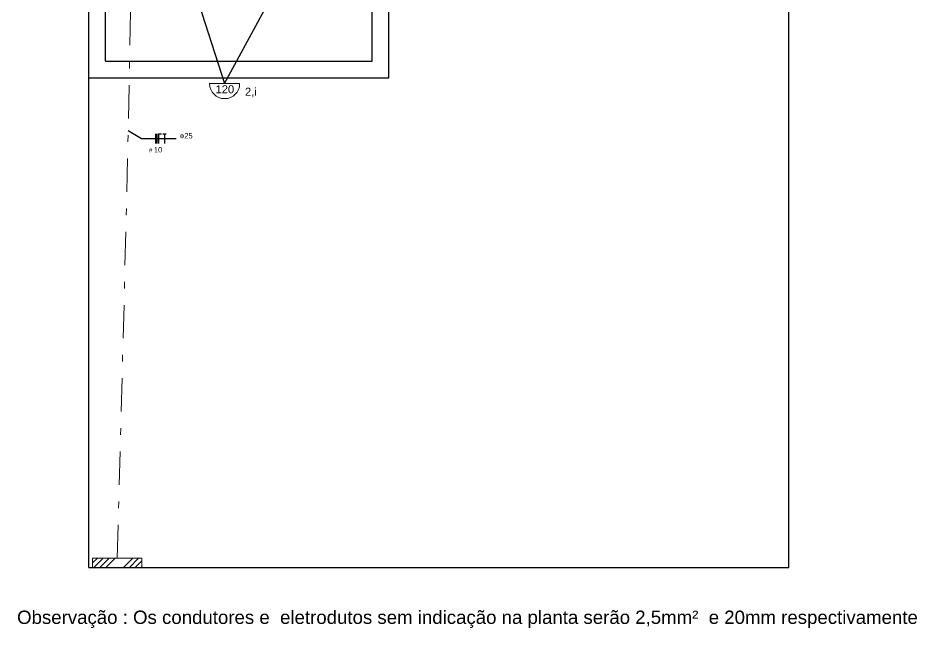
# Model space of a CAD drawing. Header units: millimetres. Extents: x -1642.8 to -1604.7, y 26.5 to 54.8.
# Drawn here: x -1642.78 to -1629.3, y 26.47 to 35.63 of the extents above; entities that cross this region are included whole.
import ezdxf

# ---------------------------------------------------------------- set-up
doc = ezdxf.new("R2010")
doc.units = ezdxf.units.MM
doc.linetypes.add('DASHDOT', pattern=[1, 0.5, -0.25, 0, -0.25])
doc.layers.add('identificaçaõ eletrica', color=1, linetype='Continuous')
doc.layers.add('rede eletrica', color=5, linetype='Continuous')
doc.styles.get("Standard").update_dxf_attribs({"font": 'arial.ttf'})

msp = doc.modelspace()

# ---------------------------------------------------------------- hatches: boundary and pattern name
at = {"layer": 'rede eletrica', "linetype": 'Continuous', "lineweight": 0}
h = msp.add_hatch(dxfattribs=at)
h.set_pattern_fill('ANSI34', color=256, scale=0.5, style=0)
h.set_pattern_definition([(45, (-1721.0281, 100.28676), (-0.265165, 0.265165), []), (45, (-1720.9397, 100.28676), (-0.265165, 0.265165), []), (45, (-1720.85133, 100.28676), (-0.265165, 0.265165), []), (45, (-1720.76294, 100.28676), (-0.265165, 0.265165), [])])
h.paths.add_polyline_path([(-1640.922, 27.381), (-1640.922, 27.52), (-1641.662, 27.52), (-1641.662, 27.381)])

# ---------------------------------------------------------------- linework, layer by layer
for p, q in [((-1641.72, 27.381), (-1641.72, 52.381)), ((-1631.22, 27.381), (-1631.22, 52.381)), ((-1637.22, 34.728), (-1637.22, 42.024)), ((-1641.47, 34.978), (-1641.47, 38.978)), ((-1637.47, 34.978), (-1637.47, 38.978)), ((-1641.47, 34.978), (-1637.47, 34.978)), ((-1641.72, 34.728), (-1637.22, 34.728)), ((-1641.72, 27.381), (-1631.22, 27.381))]:
    msp.add_line(p, q)
at = {"layer": 'identificaçaõ eletrica'}
for p, q in [((-1641.127, 33.937), (-1640.926, 33.817)), ((-1640.72, 33.889), (-1640.72, 33.744)), ((-1640.696, 33.889), (-1640.696, 33.744)), ((-1640.675, 33.889), (-1640.628, 33.889)), ((-1640.675, 33.889), (-1640.675, 33.744)), ((-1640.606, 33.889), (-1640.56, 33.889)), ((-1640.583, 33.889), (-1640.583, 33.744)), ((-1640.926, 33.817), (-1640.409, 33.817))]:
    msp.add_line(p, q, dxfattribs=at)
at = {"layer": 'rede eletrica', "linetype": 'Continuous', "lineweight": 0}
msp.add_line((-1639.456, 34.641), (-1639.906, 34.641), dxfattribs=at)
at = {"layer": 'rede eletrica', "linetype": 'DASHDOT', "lineweight": 0, "flags": 128}
msp.add_lwpolyline([(-1641.292, 27.52), (-1641.188, 31.415), (-1641.117, 34.354), (-1641.081, 36.487), (-1641.082, 37.964), (-1641.124, 38.936), (-1641.209, 39.551), (-1641.34, 39.96), (-1641.519, 40.313)], dxfattribs=at)
at = {"layer": 'rede eletrica'}
msp.add_lwpolyline([(-1641.47, 40.191), (-1639.681, 34.641), (-1637.114, 39.38)], dxfattribs=at)
at = {"layer": 'rede eletrica', "linetype": 'Continuous', "lineweight": 0}
msp.add_lwpolyline([(-1641.662, 27.381), (-1641.662, 27.52), (-1640.922, 27.52), (-1640.922, 27.381)], close=True, dxfattribs=at)
msp.add_arc((-1639.681, 34.641), 0.225, 180, 0, dxfattribs=at)

# ---------------------------------------------------------------- texts
at = {"layer": 'identificaçaõ eletrica', "attachment_point": 1}
for s, insert, char_height in [('{\\fArial|b0|i0|c204|p32;Ф\\fArial|b0|i0|c0|p34;\\H1.231x;25}', (-1640.355, 33.899), 0.065), ('{\\fArial|b0|i0|c0|p32;# \\fArial|b0|i0|c0|p34;\\H1.231x;10}', (-1640.817, 33.689), 0.065), ('{\\fArial|b0|i0|c0|p34;Observação : Os condutores e  eletrodutos sem indicação na planta serão 2,5mm²  e 20mm respectivamente}', (-1642.794, 26.732), 0.2)]:
    msp.add_mtext(s, dxfattribs=dict(at, insert=insert, char_height=char_height))
at = {"layer": 'rede eletrica', "linetype": 'Continuous', "lineweight": 0, "char_height": 0.12, "attachment_point": 1}
for s, insert in [('{\\fArial|b0|i0|c0|p34;120}', (-1639.818, 34.617)), ('{\\fArial|b0|i0|c0|p34;2,i}', (-1639.376, 34.58))]:
    msp.add_mtext(s, dxfattribs=dict(at, insert=insert))

doc.saveas('drawing.dxf')
